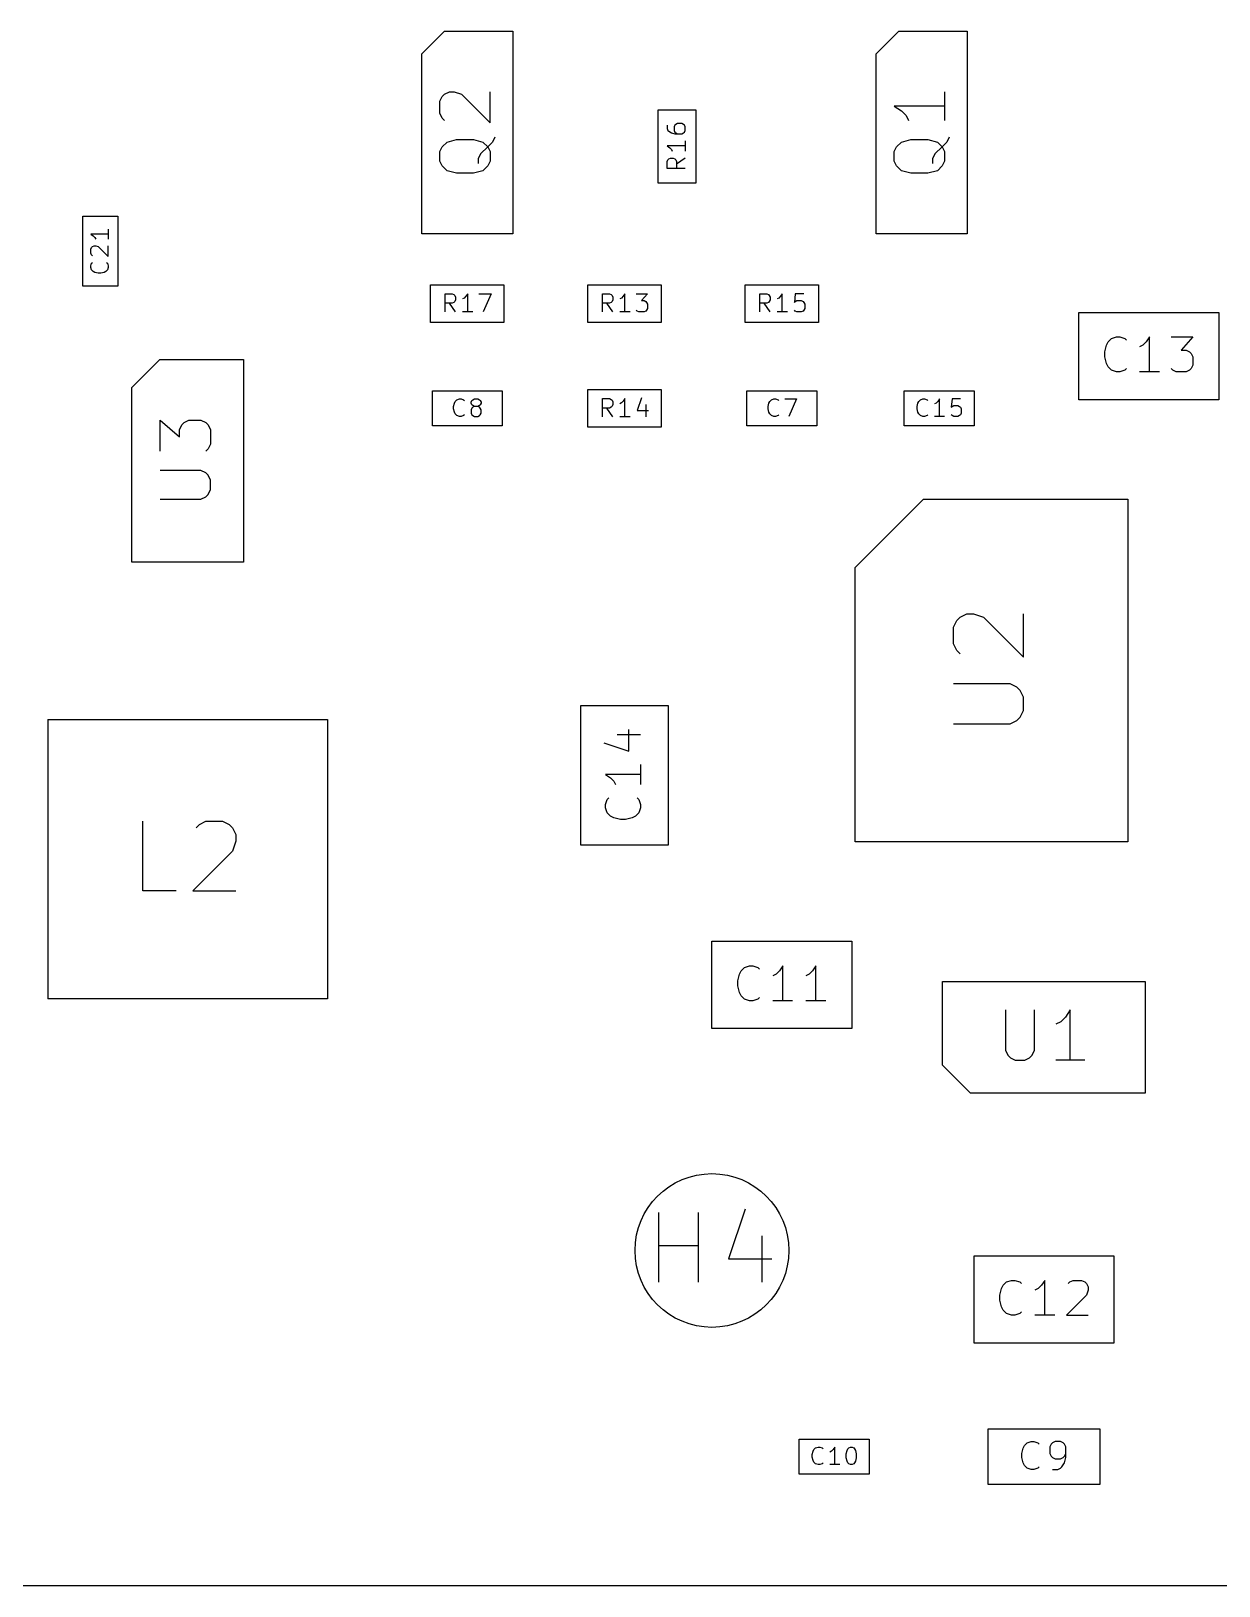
# Model space of a CAD drawing. Header units: millimetres. Extents: x 50 to 150, y -100 to -50.
# Drawn here: x 110.26 to 127.25, y -99.6 to -77.35 of the extents above; entities that cross this region are included whole.
import ezdxf

# ---------------------------------------------------------------- set-up
doc = ezdxf.new("R2010")
doc.units = ezdxf.units.MM
doc.layers.add('Edge.Cuts', color=254, linetype='CONTINUOUS', true_color=0xd0d2cd)
doc.layers.add('F.Fab', color=9, linetype='CONTINUOUS', true_color=0xafafaf)

msp = doc.modelspace()

# ---------------------------------------------------------------- linework, layer by layer
at = {"layer": 'Edge.Cuts', "linetype": 'CONTINUOUS'}
msp.add_line((148, -99.6), (52, -99.6), dxfattribs=at)
at = {"layer": 'Edge.Cuts'}
msp.add_circle((120, -94.8), 1.099999, dxfattribs=at)
at = {"layer": 'F.Fab', "linetype": 'CONTINUOUS'}
for p, q in [((115.85, -77.675), (116.175, -77.35)), ((116.175, -77.35), (117.15, -77.35)), ((117.15, -77.35), (117.15, -80.25)), ((122.35, -77.675), (122.675, -77.35)), ((122.675, -77.35), (123.65, -77.35)), ((123.65, -77.35), (123.65, -80.25)), ((115.85, -80.25), (115.85, -77.675)), ((122.35, -80.25), (122.35, -77.675)), ((116.107365, -78.354285), (116.141651, -78.285714)), ((116.141651, -78.285714), (116.175937, -78.251428)), ((116.175937, -78.251428), (116.244508, -78.217142)), ((116.244508, -78.217142), (116.31308, -78.217142)), ((116.31308, -78.217142), (116.415937, -78.251428)), ((116.415937, -78.251428), (116.827365, -78.662856)), ((116.827365, -78.662856), (116.827365, -78.217142)), ((123.327365, -78.217142), (123.327365, -78.628571)), ((116.107365, -78.525714), (116.107365, -78.354285)), ((116.141651, -78.594285), (116.107365, -78.525714)), ((119.23, -78.475), (119.77, -78.475)), ((119.23, -79.525), (119.23, -78.475)), ((119.77, -78.475), (119.77, -79.525)), ((123.327365, -78.422856), (122.607365, -78.422856)), ((122.607365, -78.422856), (122.710222, -78.491428)), ((122.710222, -78.491428), (122.778794, -78.559999)), ((116.175937, -78.628571), (116.141651, -78.594285)), ((119.3582, -78.696666), (119.3582, -78.74619)), ((119.3582, -78.74619), (119.370581, -78.770952)), ((119.469629, -78.696666), (119.457248, -78.721428)), ((119.457248, -78.721428), (119.457248, -78.770952)), ((119.48201, -78.684285), (119.469629, -78.696666)), ((119.506772, -78.671904), (119.48201, -78.684285)), ((119.568677, -78.671904), (119.506772, -78.671904)), ((119.593439, -78.684285), (119.568677, -78.671904)), ((119.60582, -78.696666), (119.593439, -78.684285)), ((119.6182, -78.721428), (119.60582, -78.696666)), ((119.6182, -78.770952), (119.6182, -78.721428)), ((122.778794, -78.559999), (122.81308, -78.628571)), ((116.141651, -79.005714), (116.210222, -78.937142)), ((116.210222, -78.937142), (116.347365, -78.902857)), ((116.347365, -78.902857), (116.587365, -78.902857)), ((116.587365, -78.902857), (116.724508, -78.937142)), ((116.724508, -78.937142), (116.79308, -79.005714)), ((116.861651, -78.937142), (116.79308, -79.005714)), ((116.895937, -78.868571), (116.861651, -78.937142)), ((119.370581, -78.770952), (119.382962, -78.783333)), ((119.382962, -78.783333), (119.420105, -78.808095)), ((119.420105, -78.808095), (119.469629, -78.820476)), ((119.457248, -78.770952), (119.469629, -78.795714)), ((119.469629, -78.795714), (119.48201, -78.808095)), ((119.469629, -78.820476), (119.568677, -78.820476)), ((119.48201, -78.808095), (119.506772, -78.820476)), ((119.568677, -78.820476), (119.593439, -78.808095)), ((119.593439, -78.808095), (119.60582, -78.795714)), ((119.60582, -78.795714), (119.6182, -78.770952)), ((119.6182, -78.919523), (119.6182, -79.068095)), ((122.641651, -79.005714), (122.710222, -78.937142)), ((122.710222, -78.937142), (122.847365, -78.902857)), ((122.847365, -78.902857), (123.087365, -78.902857)), ((123.087365, -78.902857), (123.224508, -78.937142)), ((123.224508, -78.937142), (123.29308, -79.005714)), ((123.361651, -78.937142), (123.29308, -79.005714)), ((123.395937, -78.868571), (123.361651, -78.937142)), ((116.107365, -79.074285), (116.141651, -79.005714)), ((116.107365, -79.211428), (116.107365, -79.074285)), ((116.690222, -79.108571), (116.655937, -79.177142)), ((116.655937, -79.177142), (116.655937, -79.245714)), ((116.79308, -79.005714), (116.690222, -79.108571)), ((116.79308, -79.005714), (116.827365, -79.074285)), ((116.827365, -79.074285), (116.827365, -79.211428)), ((119.6182, -78.993809), (119.3582, -78.993809)), ((119.3582, -78.993809), (119.395343, -79.018571)), ((119.3582, -79.216666), (119.370581, -79.191904)), ((119.370581, -79.191904), (119.382962, -79.179523)), ((119.382962, -79.179523), (119.407724, -79.167142)), ((119.395343, -79.018571), (119.420105, -79.043333)), ((119.407724, -79.167142), (119.444867, -79.167142)), ((119.420105, -79.043333), (119.432486, -79.068095)), ((119.444867, -79.167142), (119.469629, -79.179523)), ((119.469629, -79.179523), (119.48201, -79.191904)), ((119.48201, -79.191904), (119.494391, -79.216666)), ((119.6182, -79.167142), (119.494391, -79.253809)), ((122.607365, -79.074285), (122.641651, -79.005714)), ((122.607365, -79.211428), (122.607365, -79.074285)), ((123.190222, -79.108571), (123.155937, -79.177142)), ((123.155937, -79.177142), (123.155937, -79.245714)), ((123.29308, -79.005714), (123.190222, -79.108571)), ((123.29308, -79.005714), (123.327365, -79.074285)), ((123.327365, -79.074285), (123.327365, -79.211428)), ((116.141651, -79.28), (116.107365, -79.211428)), ((116.210222, -79.348571), (116.141651, -79.28)), ((116.347365, -79.382857), (116.210222, -79.348571)), ((116.587365, -79.382857), (116.347365, -79.382857)), ((116.724508, -79.348571), (116.587365, -79.382857)), ((116.79308, -79.28), (116.724508, -79.348571)), ((116.827365, -79.211428), (116.79308, -79.28)), ((119.3582, -79.315714), (119.3582, -79.216666)), ((119.6182, -79.315714), (119.3582, -79.315714)), ((119.494391, -79.216666), (119.494391, -79.315714)), ((122.641651, -79.28), (122.607365, -79.211428)), ((122.710222, -79.348571), (122.641651, -79.28)), ((122.847365, -79.382857), (122.710222, -79.348571)), ((123.087365, -79.382857), (122.847365, -79.382857)), ((123.224508, -79.348571), (123.087365, -79.382857)), ((123.29308, -79.28), (123.224508, -79.348571)), ((123.327365, -79.211428), (123.29308, -79.28)), ((119.77, -79.525), (119.23, -79.525)), ((111, -80), (111.5, -80)), ((111, -81), (111, -80)), ((111.5, -80), (111.5, -81)), ((111.363574, -80.255952), (111.113574, -80.255952)), ((111.113574, -80.255952), (111.149289, -80.279761)), ((111.149289, -80.279761), (111.173098, -80.303571)), ((111.173098, -80.303571), (111.185003, -80.32738)), ((111.363574, -80.184523), (111.363574, -80.32738)), ((117.15, -80.25), (115.85, -80.25)), ((123.65, -80.25), (122.35, -80.25)), ((111.113574, -80.470237), (111.125479, -80.446428)), ((111.113574, -80.529761), (111.113574, -80.470237)), ((111.125479, -80.553571), (111.113574, -80.529761)), ((111.125479, -80.446428), (111.137384, -80.434523)), ((111.137384, -80.434523), (111.161193, -80.422618)), ((111.161193, -80.422618), (111.185003, -80.422618)), ((111.185003, -80.422618), (111.220717, -80.434523)), ((111.220717, -80.434523), (111.363574, -80.57738)), ((111.363574, -80.57738), (111.363574, -80.422618)), ((111.113574, -80.708333), (111.125479, -80.672618)), ((111.113574, -80.732142), (111.113574, -80.708333)), ((111.125479, -80.767856), (111.113574, -80.732142)), ((111.137384, -80.565475), (111.125479, -80.553571)), ((111.125479, -80.672618), (111.137384, -80.660714)), ((111.339765, -80.660714), (111.35167, -80.672618)), ((111.35167, -80.672618), (111.363574, -80.708333)), ((111.363574, -80.732142), (111.35167, -80.767856)), ((111.363574, -80.708333), (111.363574, -80.732142)), ((111.149289, -80.791666), (111.125479, -80.767856)), ((111.173098, -80.803571), (111.149289, -80.791666)), ((111.220717, -80.815475), (111.173098, -80.803571)), ((111.256431, -80.815475), (111.220717, -80.815475)), ((111.30405, -80.803571), (111.256431, -80.815475)), ((111.32786, -80.791666), (111.30405, -80.803571)), ((111.35167, -80.767856), (111.32786, -80.791666)), ((115.975, -80.98), (117.025, -80.98)), ((115.975, -81.52), (115.975, -80.98)), ((117.025, -80.98), (117.025, -81.52)), ((118.225, -80.98), (119.275, -80.98)), ((118.225, -81.52), (118.225, -80.98)), ((119.275, -80.98), (119.275, -81.52)), ((120.475, -80.98), (121.525, -80.98)), ((120.475, -81.52), (120.475, -80.98)), ((121.525, -80.98), (121.525, -81.52)), ((111.5, -81), (111, -81)), ((116.184285, -81.3682), (116.184285, -81.1082)), ((116.184285, -81.1082), (116.283333, -81.1082)), ((116.283333, -81.1082), (116.308095, -81.120581)), ((116.308095, -81.120581), (116.320476, -81.132962)), ((116.320476, -81.132962), (116.332857, -81.157724)), ((116.332857, -81.194867), (116.320476, -81.219629)), ((116.332857, -81.157724), (116.332857, -81.194867)), ((116.456666, -81.170105), (116.431904, -81.182486)), ((116.481428, -81.145343), (116.456666, -81.170105)), ((116.50619, -81.1082), (116.481428, -81.145343)), ((116.50619, -81.3682), (116.50619, -81.1082)), ((116.667142, -81.1082), (116.840476, -81.1082)), ((116.840476, -81.1082), (116.729047, -81.3682)), ((118.434285, -81.3682), (118.434285, -81.1082)), ((118.434285, -81.1082), (118.533333, -81.1082)), ((118.533333, -81.1082), (118.558095, -81.120581)), ((118.558095, -81.120581), (118.570476, -81.132962)), ((118.570476, -81.132962), (118.582857, -81.157724)), ((118.582857, -81.194867), (118.570476, -81.219629)), ((118.582857, -81.157724), (118.582857, -81.194867)), ((118.706666, -81.170105), (118.681904, -81.182486)), ((118.731428, -81.145343), (118.706666, -81.170105)), ((118.75619, -81.1082), (118.731428, -81.145343)), ((118.75619, -81.3682), (118.75619, -81.1082)), ((118.917142, -81.1082), (119.078095, -81.1082)), ((119.078095, -81.1082), (118.991428, -81.207248)), ((118.991428, -81.207248), (119.028571, -81.207248)), ((119.028571, -81.207248), (119.053333, -81.219629)), ((120.684285, -81.3682), (120.684285, -81.1082)), ((120.684285, -81.1082), (120.783333, -81.1082)), ((120.783333, -81.1082), (120.808095, -81.120581)), ((120.808095, -81.120581), (120.820476, -81.132962)), ((120.820476, -81.132962), (120.832857, -81.157724)), ((120.832857, -81.194867), (120.820476, -81.219629)), ((120.832857, -81.157724), (120.832857, -81.194867)), ((120.956666, -81.170105), (120.931904, -81.182486)), ((120.981428, -81.145343), (120.956666, -81.170105)), ((121.00619, -81.1082), (120.981428, -81.145343)), ((121.00619, -81.3682), (121.00619, -81.1082)), ((121.191904, -81.1082), (121.179523, -81.23201)), ((121.315714, -81.1082), (121.191904, -81.1082)), ((121.191904, -81.219629), (121.216666, -81.207248)), ((121.216666, -81.207248), (121.278571, -81.207248)), ((121.278571, -81.207248), (121.303333, -81.219629)), ((116.283333, -81.244391), (116.184285, -81.244391)), ((116.332857, -81.3682), (116.24619, -81.244391)), ((116.308095, -81.23201), (116.283333, -81.244391)), ((116.320476, -81.219629), (116.308095, -81.23201)), ((116.580476, -81.3682), (116.431904, -81.3682)), ((118.533333, -81.244391), (118.434285, -81.244391)), ((118.582857, -81.3682), (118.49619, -81.244391)), ((118.558095, -81.23201), (118.533333, -81.244391)), ((118.570476, -81.219629), (118.558095, -81.23201)), ((118.830476, -81.3682), (118.681904, -81.3682)), ((118.929523, -81.35582), (118.917142, -81.343439)), ((118.954285, -81.3682), (118.929523, -81.35582)), ((119.028571, -81.3682), (118.954285, -81.3682)), ((119.053333, -81.35582), (119.028571, -81.3682)), ((119.053333, -81.219629), (119.065714, -81.23201)), ((119.065714, -81.343439), (119.053333, -81.35582)), ((119.065714, -81.23201), (119.078095, -81.256772)), ((119.078095, -81.318677), (119.065714, -81.343439)), ((119.078095, -81.256772), (119.078095, -81.318677)), ((120.783333, -81.244391), (120.684285, -81.244391)), ((120.832857, -81.3682), (120.74619, -81.244391)), ((120.808095, -81.23201), (120.783333, -81.244391)), ((120.820476, -81.219629), (120.808095, -81.23201)), ((121.080476, -81.3682), (120.931904, -81.3682)), ((121.179523, -81.23201), (121.191904, -81.219629)), ((121.191904, -81.35582), (121.179523, -81.343439)), ((121.216666, -81.3682), (121.191904, -81.35582)), ((121.278571, -81.3682), (121.216666, -81.3682)), ((121.303333, -81.35582), (121.278571, -81.3682)), ((121.303333, -81.219629), (121.315714, -81.23201)), ((121.315714, -81.343439), (121.303333, -81.35582)), ((121.315714, -81.23201), (121.328095, -81.256772)), ((121.328095, -81.318677), (121.315714, -81.343439)), ((121.328095, -81.256772), (121.328095, -81.318677)), ((125.25, -81.375), (127.25, -81.375)), ((125.25, -82.625), (125.25, -81.375)), ((127.25, -81.375), (127.25, -82.625)), ((117.025, -81.52), (115.975, -81.52)), ((119.275, -81.52), (118.225, -81.52)), ((121.525, -81.52), (120.475, -81.52)), ((125.619048, -81.941435), (125.642857, -81.846197)), ((125.642857, -81.846197), (125.666667, -81.798578)), ((125.666667, -81.798578), (125.714286, -81.750959)), ((125.714286, -81.750959), (125.785714, -81.727149)), ((125.785714, -81.727149), (125.833333, -81.727149)), ((125.833333, -81.727149), (125.904762, -81.750959)), ((125.904762, -81.750959), (125.928571, -81.774768)), ((126.166667, -81.846197), (126.119048, -81.870006)), ((126.214286, -81.798578), (126.166667, -81.846197)), ((126.261905, -81.727149), (126.214286, -81.798578)), ((126.261905, -82.227149), (126.261905, -81.727149)), ((126.571428, -81.727149), (126.880952, -81.727149)), ((126.880952, -81.727149), (126.714285, -81.917625)), ((111.7, -82.45), (112.1, -82.05)), ((112.1, -82.05), (113.3, -82.05)), ((113.3, -82.05), (113.3, -84.95)), ((125.619048, -82.012863), (125.619048, -81.941435)), ((125.642857, -82.108101), (125.619048, -82.012863)), ((126.714285, -81.917625), (126.785714, -81.917625)), ((126.785714, -81.917625), (126.833333, -81.941435)), ((126.833333, -81.941435), (126.857142, -81.965244)), ((126.857142, -81.965244), (126.880952, -82.012863)), ((126.880952, -82.012863), (126.880952, -82.131911)), ((125.666667, -82.15572), (125.642857, -82.108101)), ((125.714286, -82.20334), (125.666667, -82.15572)), ((125.785714, -82.227149), (125.714286, -82.20334)), ((125.833333, -82.227149), (125.785714, -82.227149)), ((125.904762, -82.20334), (125.833333, -82.227149)), ((125.928571, -82.17953), (125.904762, -82.20334)), ((126.404762, -82.227149), (126.119048, -82.227149)), ((126.595238, -82.20334), (126.571428, -82.17953)), ((126.642857, -82.227149), (126.595238, -82.20334)), ((126.785714, -82.227149), (126.642857, -82.227149)), ((126.833333, -82.20334), (126.785714, -82.227149)), ((126.857142, -82.17953), (126.833333, -82.20334)), ((126.880952, -82.131911), (126.857142, -82.17953)), ((111.7, -84.95), (111.7, -82.45)), ((116, -82.5), (117, -82.5)), ((116, -83), (116, -82.5)), ((117, -82.5), (117, -83)), ((118.225, -82.48), (119.275, -82.48)), ((118.225, -83.02), (118.225, -82.48)), ((119.275, -82.48), (119.275, -83.02)), ((120.5, -82.5), (121.5, -82.5)), ((120.5, -83), (120.5, -82.5)), ((121.5, -82.5), (121.5, -83)), ((122.75, -82.5), (123.75, -82.5)), ((122.75, -83), (122.75, -82.5)), ((123.75, -82.5), (123.75, -83)), ((116.303572, -82.720717), (116.315476, -82.673098)), ((116.303572, -82.756431), (116.303572, -82.720717)), ((116.315476, -82.80405), (116.303572, -82.756431)), ((116.315476, -82.673098), (116.327381, -82.649289)), ((116.327381, -82.649289), (116.351191, -82.625479)), ((116.351191, -82.625479), (116.386905, -82.613574)), ((116.386905, -82.613574), (116.410714, -82.613574)), ((116.410714, -82.613574), (116.446429, -82.625479)), ((116.446429, -82.625479), (116.458333, -82.637384)), ((116.553572, -82.661193), (116.565476, -82.637384)), ((116.553572, -82.673098), (116.553572, -82.661193)), ((116.565476, -82.696908), (116.553572, -82.673098)), ((116.565476, -82.744527), (116.553572, -82.768336)), ((116.553572, -82.768336), (116.553572, -82.815955)), ((116.565476, -82.637384), (116.577381, -82.625479)), ((116.577381, -82.708812), (116.565476, -82.696908)), ((116.577381, -82.732622), (116.565476, -82.744527)), ((116.577381, -82.625479), (116.601191, -82.613574)), ((116.601191, -82.720717), (116.577381, -82.708812)), ((116.601191, -82.720717), (116.577381, -82.732622)), ((116.601191, -82.613574), (116.64881, -82.613574)), ((116.64881, -82.720717), (116.601191, -82.720717)), ((116.64881, -82.613574), (116.672619, -82.625479)), ((116.672619, -82.708812), (116.64881, -82.720717)), ((116.672619, -82.732622), (116.64881, -82.720717)), ((116.672619, -82.625479), (116.684524, -82.637384)), ((116.684524, -82.696908), (116.672619, -82.708812)), ((116.684524, -82.744527), (116.672619, -82.732622)), ((116.684524, -82.637384), (116.696429, -82.661193)), ((116.696429, -82.673098), (116.684524, -82.696908)), ((116.696429, -82.768336), (116.684524, -82.744527)), ((116.696429, -82.661193), (116.696429, -82.673098)), ((116.696429, -82.815955), (116.696429, -82.768336)), ((118.434285, -82.8682), (118.434285, -82.6082)), ((118.434285, -82.6082), (118.533333, -82.6082)), ((118.533333, -82.744391), (118.434285, -82.744391)), ((118.582857, -82.8682), (118.49619, -82.744391)), ((118.533333, -82.6082), (118.558095, -82.620581)), ((118.558095, -82.73201), (118.533333, -82.744391)), ((118.558095, -82.620581), (118.570476, -82.632962)), ((118.570476, -82.719629), (118.558095, -82.73201)), ((118.570476, -82.632962), (118.582857, -82.657724)), ((118.582857, -82.694867), (118.570476, -82.719629)), ((118.582857, -82.657724), (118.582857, -82.694867)), ((118.706666, -82.670105), (118.681904, -82.682486)), ((118.731428, -82.645343), (118.706666, -82.670105)), ((118.75619, -82.6082), (118.731428, -82.645343)), ((118.75619, -82.8682), (118.75619, -82.6082)), ((118.991428, -82.59582), (118.929523, -82.781534)), ((119.053333, -82.694867), (119.053333, -82.8682)), ((120.803572, -82.720717), (120.815476, -82.673098)), ((120.803572, -82.756431), (120.803572, -82.720717)), ((120.815476, -82.80405), (120.803572, -82.756431)), ((120.815476, -82.673098), (120.827381, -82.649289)), ((120.827381, -82.649289), (120.851191, -82.625479)), ((120.851191, -82.625479), (120.886905, -82.613574)), ((120.886905, -82.613574), (120.910714, -82.613574)), ((120.910714, -82.613574), (120.946429, -82.625479)), ((120.946429, -82.625479), (120.958333, -82.637384)), ((121.041667, -82.613574), (121.208333, -82.613574)), ((121.208333, -82.613574), (121.101191, -82.863574)), ((122.934524, -82.720717), (122.946428, -82.673098)), ((122.934524, -82.756431), (122.934524, -82.720717)), ((122.946428, -82.80405), (122.934524, -82.756431)), ((122.946428, -82.673098), (122.958333, -82.649289)), ((122.958333, -82.649289), (122.982143, -82.625479)), ((122.982143, -82.625479), (123.017857, -82.613574)), ((123.017857, -82.613574), (123.041666, -82.613574)), ((123.041666, -82.613574), (123.077381, -82.625479)), ((123.077381, -82.625479), (123.089285, -82.637384)), ((123.208333, -82.673098), (123.184524, -82.685003)), ((123.232143, -82.649289), (123.208333, -82.673098)), ((123.255952, -82.613574), (123.232143, -82.649289)), ((123.255952, -82.863574), (123.255952, -82.613574)), ((123.434523, -82.613574), (123.422619, -82.732622)), ((123.422619, -82.732622), (123.434523, -82.720717)), ((123.553571, -82.613574), (123.434523, -82.613574)), ((123.434523, -82.720717), (123.458333, -82.708812)), ((123.458333, -82.708812), (123.517857, -82.708812)), ((123.517857, -82.708812), (123.541666, -82.720717)), ((123.541666, -82.720717), (123.553571, -82.732622)), ((123.553571, -82.732622), (123.565476, -82.756431)), ((123.565476, -82.756431), (123.565476, -82.815955)), ((127.25, -82.625), (125.25, -82.625)), ((112.107365, -83.362856), (112.107365, -82.917142)), ((112.107365, -82.917142), (112.381651, -83.157142)), ((112.381651, -83.054285), (112.415937, -82.985714)), ((112.415937, -82.985714), (112.450222, -82.951428)), ((112.450222, -82.951428), (112.518794, -82.917142)), ((112.518794, -82.917142), (112.690222, -82.917142)), ((112.690222, -82.917142), (112.758794, -82.951428)), ((112.758794, -82.951428), (112.79308, -82.985714)), ((112.79308, -82.985714), (112.827365, -83.054285)), ((116.327381, -82.82786), (116.315476, -82.80405)), ((116.351191, -82.85167), (116.327381, -82.82786)), ((116.386905, -82.863574), (116.351191, -82.85167)), ((116.410714, -82.863574), (116.386905, -82.863574)), ((116.446429, -82.85167), (116.410714, -82.863574)), ((116.458333, -82.839765), (116.446429, -82.85167)), ((116.553572, -82.815955), (116.565476, -82.839765)), ((116.565476, -82.839765), (116.577381, -82.85167)), ((116.577381, -82.85167), (116.601191, -82.863574)), ((116.601191, -82.863574), (116.64881, -82.863574)), ((116.64881, -82.863574), (116.672619, -82.85167)), ((116.672619, -82.85167), (116.684524, -82.839765)), ((116.684524, -82.839765), (116.696429, -82.815955)), ((118.830476, -82.8682), (118.681904, -82.8682)), ((118.929523, -82.781534), (119.090476, -82.781534)), ((120.827381, -82.82786), (120.815476, -82.80405)), ((120.851191, -82.85167), (120.827381, -82.82786)), ((120.886905, -82.863574), (120.851191, -82.85167)), ((120.910714, -82.863574), (120.886905, -82.863574)), ((120.946429, -82.85167), (120.910714, -82.863574)), ((120.958333, -82.839765), (120.946429, -82.85167)), ((122.958333, -82.82786), (122.946428, -82.80405)), ((122.982143, -82.85167), (122.958333, -82.82786)), ((123.017857, -82.863574), (122.982143, -82.85167)), ((123.041666, -82.863574), (123.017857, -82.863574)), ((123.077381, -82.85167), (123.041666, -82.863574)), ((123.089285, -82.839765), (123.077381, -82.85167)), ((123.327381, -82.863574), (123.184524, -82.863574)), ((123.434523, -82.85167), (123.422619, -82.839765)), ((123.458333, -82.863574), (123.434523, -82.85167)), ((123.517857, -82.863574), (123.458333, -82.863574)), ((123.541666, -82.85167), (123.517857, -82.863574)), ((123.553571, -82.839765), (123.541666, -82.85167)), ((123.565476, -82.815955), (123.553571, -82.839765)), ((112.381651, -83.157142), (112.381651, -83.054285)), ((112.827365, -83.054285), (112.827365, -83.259999)), ((117, -83), (116, -83)), ((119.275, -83.02), (118.225, -83.02)), ((121.5, -83), (120.5, -83)), ((123.75, -83), (122.75, -83)), ((112.79308, -83.328571), (112.758794, -83.362856)), ((112.827365, -83.259999), (112.79308, -83.328571)), ((112.690222, -83.637142), (112.107365, -83.637142)), ((112.758794, -83.671428), (112.690222, -83.637142)), ((112.79308, -83.705714), (112.758794, -83.671428)), ((112.827365, -83.774285), (112.79308, -83.705714)), ((112.827365, -83.911428), (112.827365, -83.774285)), ((112.107365, -84.048571), (112.690222, -84.048571)), ((112.690222, -84.048571), (112.758794, -84.014285)), ((112.758794, -84.014285), (112.79308, -83.98)), ((112.79308, -83.98), (112.827365, -83.911428)), ((122.05, -85.025), (123.025, -84.05)), ((123.025, -84.05), (125.95, -84.05)), ((125.95, -84.05), (125.95, -88.95)), ((113.3, -84.95), (111.7, -84.95)), ((122.05, -88.95), (122.05, -85.025)), ((123.454819, -85.880952), (123.502438, -85.785714)), ((123.454819, -86.119047), (123.454819, -85.880952)), ((123.502438, -85.785714), (123.550057, -85.738095)), ((123.550057, -85.738095), (123.645295, -85.690476)), ((123.645295, -85.690476), (123.740533, -85.690476)), ((123.740533, -85.690476), (123.88339, -85.738095)), ((123.88339, -85.738095), (124.454819, -86.309523)), ((124.454819, -86.309523), (124.454819, -85.690476)), ((123.502438, -86.214285), (123.454819, -86.119047)), ((123.550057, -86.261904), (123.502438, -86.214285)), ((124.264342, -86.690476), (123.454819, -86.690476)), ((124.35958, -86.738095), (124.264342, -86.690476)), ((124.4072, -86.785714), (124.35958, -86.738095)), ((124.454819, -86.880952), (124.4072, -86.785714)), ((124.454819, -87.071428), (124.454819, -86.880952)), ((110.5, -87.2), (110.5, -91.2)), ((110.5, -87.2), (114.5, -87.2)), ((114.5, -87.2), (114.5, -91.2)), ((118.125, -87), (119.375, -87)), ((118.125, -89), (118.125, -87)), ((119.375, -87), (119.375, -89)), ((124.264342, -87.261904), (124.35958, -87.214285)), ((124.35958, -87.214285), (124.4072, -87.166666)), ((124.4072, -87.166666), (124.454819, -87.071428)), ((118.643816, -87.416666), (118.977149, -87.416666)), ((118.810482, -87.654761), (118.810482, -87.345238)), ((123.454819, -87.261904), (124.264342, -87.261904)), ((118.45334, -87.535714), (118.810482, -87.654761)), ((118.977149, -87.845237), (118.977149, -88.130951)), ((118.977149, -87.988094), (118.477149, -87.988094)), ((118.477149, -87.988094), (118.548578, -88.035713)), ((118.548578, -88.035713), (118.596197, -88.083332)), ((118.596197, -88.083332), (118.620006, -88.130951)), ((118.500959, -88.345237), (118.524768, -88.321428)), ((118.92953, -88.321428), (118.95334, -88.345237)), ((118.477149, -88.416666), (118.500959, -88.345237)), ((118.477149, -88.464285), (118.477149, -88.416666)), ((118.500959, -88.535713), (118.477149, -88.464285)), ((118.548578, -88.583332), (118.500959, -88.535713)), ((118.95334, -88.535713), (118.90572, -88.583332)), ((118.95334, -88.345237), (118.977149, -88.416666)), ((118.977149, -88.464285), (118.95334, -88.535713)), ((118.977149, -88.416666), (118.977149, -88.464285)), ((111.857143, -89.654819), (111.857143, -88.654819)), ((112.619048, -88.750057), (112.666667, -88.702438)), ((112.666667, -88.702438), (112.761905, -88.654819)), ((112.761905, -88.654819), (113, -88.654819)), ((113, -88.654819), (113.095238, -88.702438)), ((113.095238, -88.702438), (113.142857, -88.750057)), ((113.142857, -88.750057), (113.190476, -88.845295)), ((118.596197, -88.607142), (118.548578, -88.583332)), ((118.691435, -88.630951), (118.596197, -88.607142)), ((118.762863, -88.630951), (118.691435, -88.630951)), ((118.858101, -88.607142), (118.762863, -88.630951)), ((118.90572, -88.583332), (118.858101, -88.607142)), ((113.190476, -88.940533), (113.142857, -89.08339)), ((113.190476, -88.845295), (113.190476, -88.940533)), ((119.375, -89), (118.125, -89)), ((125.95, -88.95), (122.05, -88.95)), ((113.142857, -89.08339), (112.571429, -89.654819)), ((112.333333, -89.654819), (111.857143, -89.654819)), ((112.571429, -89.654819), (113.190476, -89.654819)), ((120, -90.375), (122, -90.375)), ((120, -91.625), (120, -90.375)), ((122, -90.375), (122, -91.625)), ((120.416667, -90.798578), (120.464286, -90.750959)), ((120.464286, -90.750959), (120.535714, -90.727149)), ((120.535714, -90.727149), (120.583333, -90.727149)), ((120.583333, -90.727149), (120.654762, -90.750959)), ((120.654762, -90.750959), (120.678571, -90.774768)), ((121.011905, -90.727149), (120.964286, -90.798578)), ((121.011905, -91.227149), (121.011905, -90.727149)), ((121.488095, -90.727149), (121.440476, -90.798578)), ((121.488095, -91.227149), (121.488095, -90.727149)), ((120.369048, -90.941435), (120.392857, -90.846197)), ((120.369048, -91.012863), (120.369048, -90.941435)), ((120.392857, -90.846197), (120.416667, -90.798578)), ((120.916667, -90.846197), (120.869048, -90.870006)), ((120.964286, -90.798578), (120.916667, -90.846197)), ((121.392857, -90.846197), (121.345238, -90.870006)), ((121.440476, -90.798578), (121.392857, -90.846197)), ((123.3, -92.15), (123.3, -90.95)), ((123.3, -90.95), (126.2, -90.95)), ((126.2, -90.95), (126.2, -92.55)), ((114.5, -91.2), (110.5, -91.2)), ((120.392857, -91.108101), (120.369048, -91.012863)), ((120.416667, -91.15572), (120.392857, -91.108101)), ((120.464286, -91.20334), (120.416667, -91.15572)), ((120.535714, -91.227149), (120.464286, -91.20334)), ((120.654762, -91.20334), (120.583333, -91.227149)), ((120.678571, -91.17953), (120.654762, -91.20334)), ((120.583333, -91.227149), (120.535714, -91.227149)), ((121.154762, -91.227149), (120.869048, -91.227149)), ((121.630952, -91.227149), (121.345238, -91.227149)), ((124.201428, -91.357365), (124.201428, -91.940222)), ((124.612857, -91.940222), (124.612857, -91.357365)), ((125.127143, -91.357365), (125.058571, -91.460222)), ((125.127143, -92.077365), (125.127143, -91.357365)), ((122, -91.625), (120, -91.625)), ((124.99, -91.528794), (124.921428, -91.56308)), ((125.058571, -91.460222), (124.99, -91.528794)), ((124.201428, -91.940222), (124.235714, -92.008794)), ((124.235714, -92.008794), (124.27, -92.04308)), ((124.27, -92.04308), (124.338571, -92.077365)), ((124.338571, -92.077365), (124.475714, -92.077365)), ((124.475714, -92.077365), (124.544285, -92.04308)), ((124.544285, -92.04308), (124.578571, -92.008794)), ((124.578571, -92.008794), (124.612857, -91.940222)), ((125.332857, -92.077365), (124.921428, -92.077365)), ((123.7, -92.55), (123.3, -92.15)), ((126.2, -92.55), (123.7, -92.55)), ((119.238095, -95.254819), (119.238095, -94.254819)), ((119.809523, -95.254819), (119.809523, -94.254819)), ((120.47619, -94.2072), (120.238095, -94.921485)), ((119.238095, -94.731009), (119.809523, -94.731009)), ((120.714285, -94.588152), (120.714285, -95.254819)), ((120.238095, -94.921485), (120.857142, -94.921485)), ((123.75, -94.875), (125.75, -94.875)), ((123.75, -96.125), (123.75, -94.875)), ((125.75, -94.875), (125.75, -96.125)), ((124.214286, -95.250959), (124.285714, -95.227149)), ((124.285714, -95.227149), (124.333333, -95.227149)), ((124.333333, -95.227149), (124.404762, -95.250959)), ((124.761905, -95.227149), (124.714286, -95.298578)), ((124.761905, -95.727149), (124.761905, -95.227149)), ((125.119047, -95.250959), (125.166666, -95.227149)), ((125.166666, -95.227149), (125.285714, -95.227149)), ((125.285714, -95.227149), (125.333333, -95.250959)), ((124.119048, -95.441435), (124.142857, -95.346197)), ((124.119048, -95.512863), (124.119048, -95.441435)), ((124.142857, -95.346197), (124.166667, -95.298578)), ((124.166667, -95.298578), (124.214286, -95.250959)), ((124.404762, -95.250959), (124.428571, -95.274768)), ((124.666667, -95.346197), (124.619048, -95.370006)), ((124.714286, -95.298578), (124.666667, -95.346197)), ((125.357142, -95.441435), (125.071428, -95.727149)), ((125.095238, -95.274768), (125.119047, -95.250959)), ((125.333333, -95.250959), (125.357142, -95.274768)), ((125.357142, -95.274768), (125.380952, -95.322387)), ((125.380952, -95.370006), (125.357142, -95.441435)), ((125.380952, -95.322387), (125.380952, -95.370006)), ((124.142857, -95.608101), (124.119048, -95.512863)), ((124.166667, -95.65572), (124.142857, -95.608101)), ((124.214286, -95.70334), (124.166667, -95.65572)), ((124.285714, -95.727149), (124.214286, -95.70334)), ((124.333333, -95.727149), (124.285714, -95.727149)), ((124.404762, -95.70334), (124.333333, -95.727149)), ((124.428571, -95.67953), (124.404762, -95.70334)), ((124.904762, -95.727149), (124.619048, -95.727149)), ((125.071428, -95.727149), (125.380952, -95.727149)), ((125.75, -96.125), (123.75, -96.125)), ((123.95, -97.35), (125.55, -97.35)), ((123.95, -98.15), (123.95, -97.35)), ((125.55, -97.35), (125.55, -98.15)), ((121.25, -97.5), (122.25, -97.5)), ((121.25, -98), (121.25, -97.5)), ((121.434524, -97.720717), (121.446428, -97.673098)), ((121.446428, -97.673098), (121.458333, -97.649289)), ((121.458333, -97.649289), (121.482143, -97.625479)), ((121.482143, -97.625479), (121.517857, -97.613574)), ((121.517857, -97.613574), (121.541666, -97.613574)), ((121.541666, -97.613574), (121.577381, -97.625479)), ((121.577381, -97.625479), (121.589285, -97.637384)), ((121.708333, -97.673098), (121.684524, -97.685003)), ((121.732143, -97.649289), (121.708333, -97.673098)), ((121.755952, -97.613574), (121.732143, -97.649289)), ((121.755952, -97.863574), (121.755952, -97.613574)), ((121.922619, -97.708812), (121.934523, -97.661193)), ((121.934523, -97.661193), (121.946428, -97.637384)), ((121.946428, -97.637384), (121.958333, -97.625479)), ((121.958333, -97.625479), (121.982142, -97.613574)), ((121.982142, -97.613574), (122.005952, -97.613574)), ((122.005952, -97.613574), (122.029761, -97.625479)), ((122.029761, -97.625479), (122.041666, -97.637384)), ((122.041666, -97.637384), (122.053571, -97.661193)), ((122.053571, -97.661193), (122.065476, -97.708812)), ((122.25, -97.5), (122.25, -98)), ((124.435714, -97.703356), (124.454762, -97.627165)), ((124.454762, -97.627165), (124.473809, -97.58907)), ((124.473809, -97.58907), (124.511904, -97.550975)), ((124.511904, -97.550975), (124.569047, -97.531927)), ((124.569047, -97.531927), (124.607143, -97.531927)), ((124.607143, -97.531927), (124.664285, -97.550975)), ((124.664285, -97.550975), (124.683333, -97.570022)), ((124.854762, -97.570022), (124.835714, -97.608118)), ((124.835714, -97.608118), (124.835714, -97.703356)), ((124.873809, -97.550975), (124.854762, -97.570022)), ((124.911904, -97.531927), (124.873809, -97.550975)), ((124.988095, -97.531927), (124.911904, -97.531927)), ((125.02619, -97.550975), (124.988095, -97.531927)), ((125.045238, -97.570022), (125.02619, -97.550975)), ((125.064285, -97.608118), (125.045238, -97.570022)), ((125.064285, -97.760499), (125.064285, -97.608118)), ((121.434524, -97.756431), (121.434524, -97.720717)), ((121.446428, -97.80405), (121.434524, -97.756431)), ((121.458333, -97.82786), (121.446428, -97.80405)), ((121.482143, -97.85167), (121.458333, -97.82786)), ((121.517857, -97.863574), (121.482143, -97.85167)), ((121.541666, -97.863574), (121.517857, -97.863574)), ((121.577381, -97.85167), (121.541666, -97.863574)), ((121.589285, -97.839765), (121.577381, -97.85167)), ((121.827381, -97.863574), (121.684524, -97.863574)), ((121.922619, -97.768336), (121.922619, -97.708812)), ((121.934523, -97.815955), (121.922619, -97.768336)), ((121.946428, -97.839765), (121.934523, -97.815955)), ((121.958333, -97.85167), (121.946428, -97.839765)), ((121.982142, -97.863574), (121.958333, -97.85167)), ((122.005952, -97.863574), (121.982142, -97.863574)), ((122.029761, -97.85167), (122.005952, -97.863574)), ((122.041666, -97.839765), (122.029761, -97.85167)), ((122.053571, -97.815955), (122.041666, -97.839765)), ((122.065476, -97.768336), (122.053571, -97.815955)), ((122.065476, -97.708812), (122.065476, -97.768336)), ((124.435714, -97.760499), (124.435714, -97.703356)), ((124.454762, -97.836689), (124.435714, -97.760499)), ((124.473809, -97.874784), (124.454762, -97.836689)), ((124.511904, -97.91288), (124.473809, -97.874784)), ((124.683333, -97.893832), (124.664285, -97.91288)), ((124.835714, -97.703356), (124.854762, -97.741451)), ((124.854762, -97.741451), (124.873809, -97.760499)), ((124.873809, -97.760499), (124.911904, -97.779546)), ((124.911904, -97.779546), (124.988095, -97.779546)), ((124.988095, -97.779546), (125.02619, -97.760499)), ((124.988095, -97.91288), (125.007143, -97.893832)), ((125.007143, -97.893832), (125.045238, -97.836689)), ((125.02619, -97.760499), (125.045238, -97.741451)), ((125.045238, -97.741451), (125.064285, -97.703356)), ((125.045238, -97.836689), (125.064285, -97.760499)), ((122.25, -98), (121.25, -98)), ((124.569047, -97.931927), (124.511904, -97.91288)), ((124.607143, -97.931927), (124.569047, -97.931927)), ((124.664285, -97.91288), (124.607143, -97.931927)), ((124.873809, -97.931927), (124.95, -97.931927)), ((124.95, -97.931927), (124.988095, -97.91288)), ((125.55, -98.15), (123.95, -98.15))]:
    msp.add_line(p, q, dxfattribs=at)
at = {"layer": 'F.Fab'}
msp.add_circle((120, -94.8), 1.099999, dxfattribs=at)

doc.saveas('drawing.dxf')
